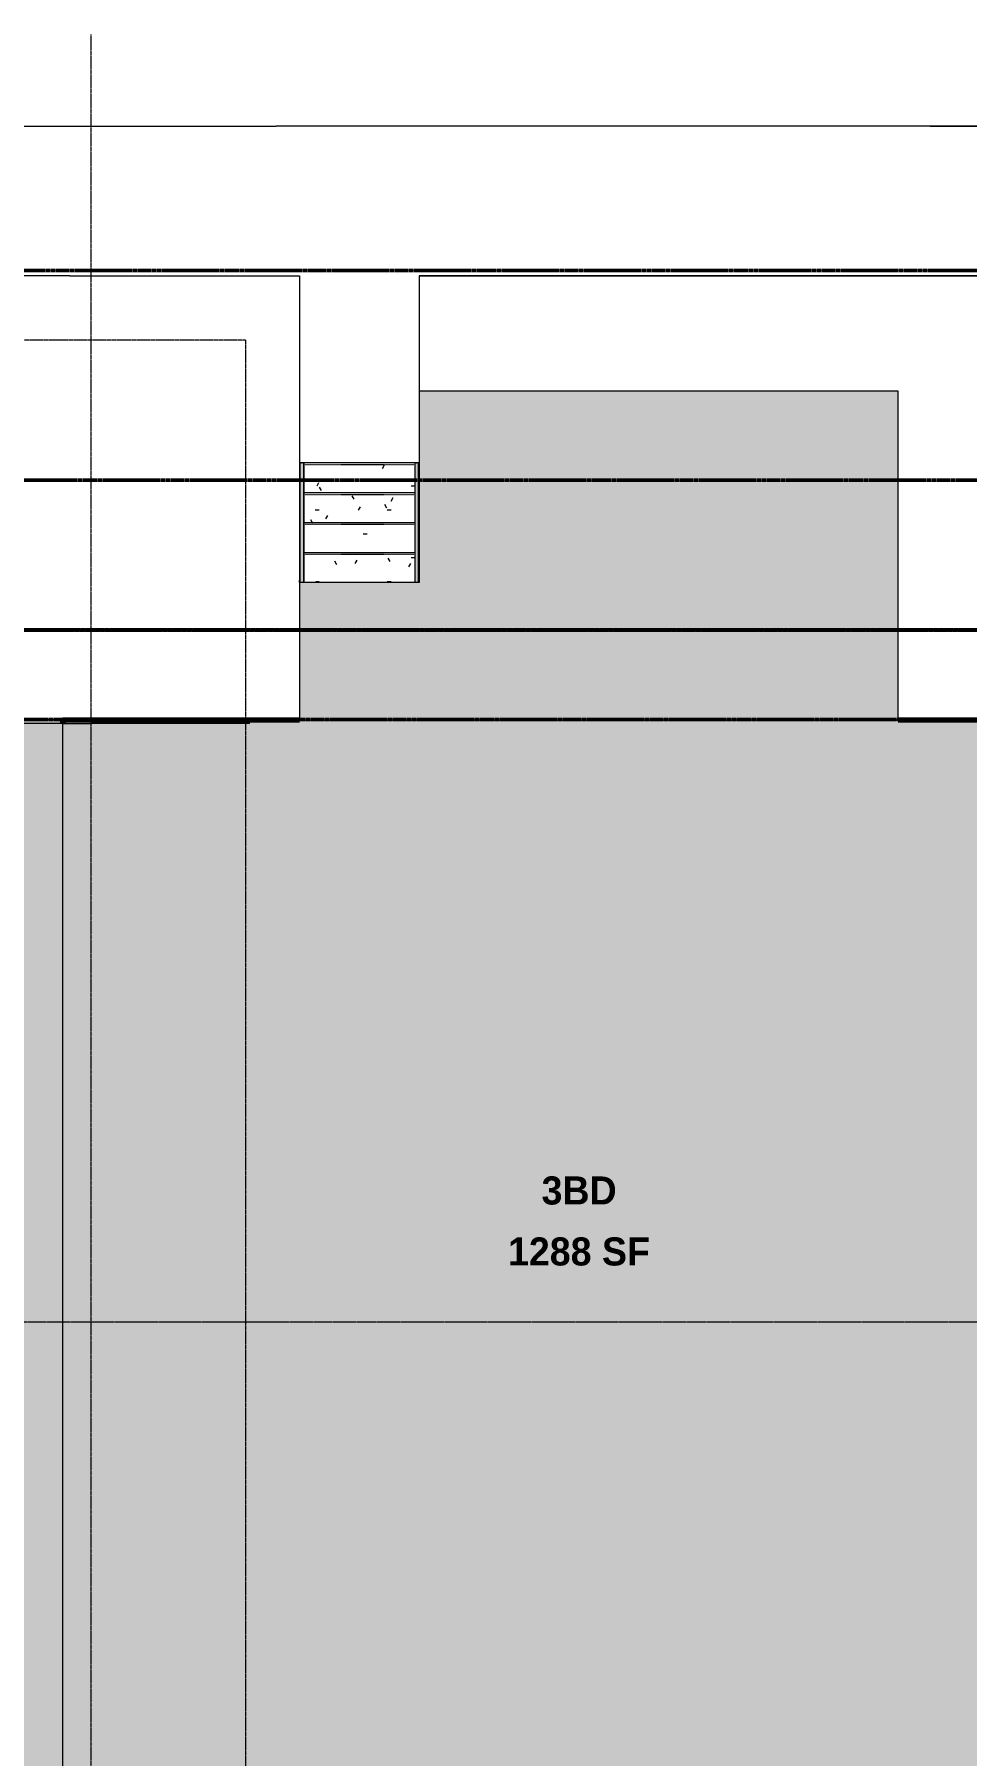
# Model space of a CAD drawing. Header units: inches. Extents: x -4294 to -464, y 9706 to 12475.
# Drawn here: x -1898 to -1525, y 11673 to 12363 of the extents above; entities that cross this region are included whole.
import ezdxf

# ---------------------------------------------------------------- set-up
doc = ezdxf.new("R2010")
doc.units = ezdxf.units.IN
doc.header["$MEASUREMENT"] = 0
for name, pattern in [('Aligning Line 1_8_', [0.25, 0.125, -0.125]), ('Double Dash 3_8_', [1, 0.375, -0.125, 0.125, -0.125, 0.125, -0.125]), ('Grid Line 1_2_', [0.875, 0.5, -0.125, 0.125, -0.125]), ('Overhead 1_16_', [0.101562, 0.0625, -0.039062])]:
    doc.linetypes.add(name, pattern=pattern)
for name, color, linetype, lineweight in [('0-1', 7, 'Continuous', 5), ('0-2', 133, 'Continuous', 13), ('0-5', 147, 'Aligning Line 1_8_', 9), ('A-AREA-1', 213, 'Continuous', 70), ('A-AREA-IDEN', 2, 'Continuous', 9), ('A-AREA-PATT-1', 50, 'Continuous', 9), ('A-FLOR-1', 10, 'Continuous', 5), ('A-FLOR-2', 133, 'Continuous', 13), ('A-FLOR-HRAL-1', 8, 'Continuous', 9), ('A-FLOR-HRAL-2', 53, 'Continuous', 9), ('A-FLOR-PATT-1', 31, 'Continuous', 9), ('C-PROP-LINE', 91, 'Double Dash 3_8_', 50), ('C-PROP-LINE-1', 250, 'Double Dash 3_8_', 50), ('C-TOPO', 7, 'Continuous', 9), ('G-ANNO-SYMB', 111, 'Aligning Line 1_8_', 9), ('G-ANNO-SYMB-1', 147, 'Aligning Line 1_8_', 9), ('S-GRID-1', 1, 'Grid Line 1_2_', 9), ('S-STRS', 31, 'Continuous', 9), ('S-STRS-3', 53, 'Continuous', 9), ('S-STRS-4', 53, 'Overhead 1_16_', 9)]:
    doc.layers.add(name, color=color, linetype=linetype, lineweight=lineweight)
doc.styles.add('Century Gothic_B', font='GOTHICB.TTF', dxfattribs={"height": 11.25})
pattern_1 = [(0, (0, 0), (38.4, 9.6), [1.584, -27.216, 1.584, -27.216, -153.6]), (0, (0, 0), (38.4, 9.6), [-57.6, 1.584, -56.016, 1.584, -27.216, -67.2]), (0, (0, 0), (38.4, 9.6), [-144, 1.584, -17.616, 1.584, -46.416]), (120, (14.4, 4.8), (-27.513844, 28.4553755), [1.584, -27.216, 1.584, -27.216, -153.6]), (120, (14.4, 4.8), (-27.513844, 28.4553755), [-57.6, 1.584, -56.016, 1.584, -27.216, -67.2]), (120, (14.4, 4.8), (-27.513844, 28.4553755), [-144, 1.584, -17.616, 1.584, -46.416]), (240, (19.2, 24), (-10.886156, -38.0553755), [1.584, -27.216, 1.584, -27.216, -153.6]), (240, (19.2, 24), (-10.886156, -38.0553755), [-57.6, 1.584, -56.016, 1.584, -27.216, -67.2]), (240, (19.2, 24), (-10.886156, -38.0553755), [-144, 1.584, -17.616, 1.584, -46.416])]

# ---------------------------------------------------------------- blocks, each defined once
blk = doc.blocks.new('Top Rail Type - Top Rail_Internal_-1670796-FLOOR PLAN - 1ST FLOOR')
at = {"layer": 'A-FLOR-HRAL-1'}
blk.add_hatch(color=256, dxfattribs=at).paths.add_polyline_path([(-1790.92, 12143.6), (-1790.84, 12143.6), (-1790.84, 12191.6), (-1791.01, 12191.6), (-1791.01, 12143.6)], flags=0)
at = {"layer": 'A-FLOR-HRAL-2'}
for p, q in [((-1791.67, 12191.6), (-1791.67, 12143.6)), ((-1790.17, 12143.6), (-1790.17, 12191.6))]:
    blk.add_line(p, q, dxfattribs=at)
at = {"layer": 'A-FLOR-HRAL-2', "flags": 128}
for points in [[(-1791.01, 12191.6), (-1790.92, 12191.6), (-1790.84, 12191.6)], [(-1790.84, 12143.6), (-1790.92, 12143.6), (-1791.01, 12143.6)]]:
    blk.add_lwpolyline(points, dxfattribs=at)
blk = doc.blocks.new('Top Rail Type - Top Rail_Internal_-V3-FLOOR PLAN - 1ST FLOOR')
at = {"layer": 'A-FLOR-HRAL-1'}
h = blk.add_hatch(color=256, dxfattribs=at)
h.paths.add_polyline_path([(-1791.67, 12143.6), (-1791.01, 12143.6), (-1791.01, 12191.6), (-1791.67, 12191.6), (-1791.67, 12144.57)], flags=0)
h.paths.add_polyline_path([(-1790.84, 12143.6), (-1790.17, 12143.6), (-1790.17, 12191.6), (-1790.84, 12191.6), (-1790.84, 12144.5)], flags=0)
at = {"layer": 'A-FLOR-HRAL-2'}
for p, q in [((-1790.17, 12191.6), (-1791.67, 12191.6)), ((-1791.67, 12191.6), (-1791.67, 12143.6)), ((-1790.17, 12191.6), (-1790.17, 12143.6)), ((-1790.17, 12143.6), (-1791.67, 12143.6))]:
    blk.add_line(p, q, dxfattribs=at)
blk = doc.blocks.new('Top Rail Type - Top Rail_Internal_-1670807-FLOOR PLAN - 1ST FLOOR')
at = {"layer": 'A-FLOR-HRAL-1'}
blk.add_hatch(color=256, dxfattribs=at).paths.add_polyline_path([(-1744.92, 12143.6), (-1744.84, 12143.6), (-1744.84, 12191.6), (-1745.01, 12191.6), (-1745.01, 12143.6)], flags=0)
at = {"layer": 'A-FLOR-HRAL-2'}
for p, q in [((-1745.67, 12191.6), (-1745.67, 12143.6)), ((-1744.17, 12143.6), (-1744.17, 12191.6))]:
    blk.add_line(p, q, dxfattribs=at)
at = {"layer": 'A-FLOR-HRAL-2', "flags": 128}
for points in [[(-1745.01, 12191.6), (-1744.92, 12191.6), (-1744.84, 12191.6)], [(-1744.84, 12143.6), (-1744.92, 12143.6), (-1745.01, 12143.6)]]:
    blk.add_lwpolyline(points, dxfattribs=at)
blk = doc.blocks.new('Top Rail Type - Top Rail_Internal_-V4-FLOOR PLAN - 1ST FLOOR')
at = {"layer": 'A-FLOR-HRAL-1'}
h = blk.add_hatch(color=256, dxfattribs=at)
h.paths.add_polyline_path([(-1745.67, 12143.6), (-1745.01, 12143.6), (-1745.01, 12191.6), (-1745.67, 12191.6), (-1745.67, 12144.1)], flags=0)
h.paths.add_polyline_path([(-1744.17, 12143.6), (-1744.17, 12191.6), (-1744.84, 12191.6), (-1744.84, 12143.6)], flags=0)
at = {"layer": 'A-FLOR-HRAL-2'}
for p, q in [((-1744.17, 12191.6), (-1745.67, 12191.6)), ((-1745.67, 12191.6), (-1745.67, 12143.6)), ((-1744.17, 12191.6), (-1744.17, 12143.6)), ((-1744.17, 12143.6), (-1745.67, 12143.6))]:
    blk.add_line(p, q, dxfattribs=at)
blk = doc.blocks.new('CTR - 2nd Phase_rvt-1-FLOOR PLAN - 1ST FLOOR')
at = {"layer": 'A-AREA-PATT-1'}
blk.add_hatch(color=256, dxfattribs=at).paths.add_polyline_path([(-1514.72, 11646.99), (-1466.72, 11646.99), (-1466.72, 12088.59), (-1886.72, 12088.59), (-1886.72, 11646.99), (-1845.37, 11646.99)], flags=0)
at = {"layer": 'A-FLOR-1'}
h = blk.add_hatch(color=256, dxfattribs=at)
h.paths.add_polyline_path([(-1941.22, 9897.39), (-1933.32, 9897.39), (-1933.32, 12087.19), (-1886.72, 12087.19), (-1886.72, 12088.59), (-1941.22, 12088.59), (-1941.22, 10038.34)], flags=0)
h.paths.add_polyline_path([(-674.91, 10470.89), (-626.72, 10470.89), (-626.72, 10473.39), (-583.07, 10473.39), (-583.07, 10521.14), (-626.72, 10521.14), (-626.72, 10518.64), (-751.71, 10518.64), (-751.71, 10473.39), (-674.91, 10473.39)], flags=0)
h.paths.add_polyline_path([(-674.91, 10816.49), (-626.72, 10816.49), (-626.72, 10818.99), (-583.07, 10818.99), (-583.07, 10866.74), (-626.72, 10866.74), (-626.72, 10864.24), (-751.71, 10864.24), (-751.71, 10818.99), (-674.91, 10818.99)], flags=0)
h.paths.add_polyline_path([(-674.91, 11258.15), (-626.72, 11258.15), (-626.72, 11260.65), (-583.07, 11260.65), (-583.07, 11308.15), (-626.72, 11308.15), (-626.72, 11305.65), (-751.71, 11305.65), (-751.71, 11260.4), (-674.91, 11260.4)], flags=0)
h.paths.add_polyline_path([(-626.72, 11576.94), (-626.72, 11579.44), (-583.07, 11579.44), (-583.07, 11626.94), (-626.72, 11626.94), (-626.72, 11624.44), (-751.71, 11624.44), (-751.71, 11576.94), (-737.32, 11576.94)], flags=0)
h.paths.add_polyline_path([(-626.72, 12087.19), (-626.72, 12088.59), (-806.72, 12088.59), (-806.72, 12087.19), (-682.72, 12087.19)], flags=0)
h.paths.add_polyline_path([(-1424.72, 12088.59), (-1150.72, 12088.59), (-1150.72, 12136.59), (-1214.72, 12136.59), (-1214.72, 12160.59), (-1424.72, 12160.59), (-1424.72, 12114.25)], flags=0)
at = {"layer": 'A-FLOR-PATT-1'}
h = blk.add_hatch(dxfattribs=at)
h.set_pattern_fill('FP_1', color=256, style=0, pattern_type=2)
h.set_pattern_definition([(180, (-1614.513, 9909.789), (-5e-16, -4), []), (270, (-1614.513, 9909.789), (8, -8), [4, -28]), (270, (-1630.513, 9905.789), (8, -8), [4, -28])])
h.paths.add_polyline_path([(-1586.72, 9916.4), (-1586.72, 9974.19), (-1334.35, 9974.19), (-1334.35, 10050.99), (-1802.72, 10050.99), (-1802.72, 9916.4)], flags=0)
h.paths.add_polyline_path([(-779.95, 10281.39), (-674.91, 10281.39), (-674.91, 10473.39), (-751.71, 10473.39), (-751.71, 10626.99), (-674.91, 10626.99), (-674.91, 10818.99), (-751.71, 10818.99), (-751.71, 11068.4), (-674.91, 11068.4), (-674.91, 11260.4), (-751.71, 11260.4), (-751.71, 11627.15), (-674.91, 11627.15), (-674.91, 11819.15), (-806.72, 11819.15), (-806.72, 10281.39), (-790.17, 10281.39)], flags=0)
h.paths.add_polyline_path([(-1265.12, 10821.49), (-1265.12, 10934.19), (-1418.72, 10934.19), (-1418.72, 10821.49)], flags=0)
h.paths.add_polyline_path([(-1687.52, 10821.49), (-1495.52, 10821.49), (-1495.52, 10934.19), (-1687.52, 10934.19)], flags=0)
h.paths.add_polyline_path([(-1465.13, 11164.59), (-1322.72, 11164.59), (-1322.72, 11277.29), (-1514.72, 11277.29), (-1514.72, 11164.59)], flags=0)
h.paths.add_polyline_path([(-1685.65, 12088.59), (-1551.92, 12088.59), (-1551.92, 12220.4), (-1743.92, 12220.4), (-1743.92, 12143.6), (-1791.92, 12143.6), (-1791.92, 12088.59)], flags=0)
h.paths.add_polyline_path([(-682.72, 12088.59), (-682.72, 12220.4), (-874.72, 12220.4), (-874.72, 12088.59), (-806.72, 12088.59)], flags=0)
h = blk.add_hatch(dxfattribs=at)
h.set_pattern_fill('FP_2', color=256, style=0, pattern_type=2)
h.set_pattern_definition([(0, (0, 0), (19.2, 4.8), [1.584, -12.816, 1.584, -12.816, -76.8]), (0, (0, 0), (19.2, 4.8), [-28.8, 1.584, -27.216, 1.584, -12.816, -33.6]), (0, (0, 0), (19.2, 4.8), [-72, 1.584, -8.016, 1.584, -22.416]), (120, (7.2, 2.4), (-13.756922, 14.2276878), [1.584, -12.816, 1.584, -12.816, -76.8]), (120, (7.2, 2.4), (-13.756922, 14.2276878), [-28.8, 1.584, -27.216, 1.584, -12.816, -33.6]), (120, (7.2, 2.4), (-13.756922, 14.2276878), [-72, 1.584, -8.016, 1.584, -22.416]), (240, (9.6, 12), (-5.443078, -19.0276878), [1.584, -12.816, 1.584, -12.816, -76.8]), (240, (9.6, 12), (-5.443078, -19.0276878), [-28.8, 1.584, -27.216, 1.584, -12.816, -33.6]), (240, (9.6, 12), (-5.443078, -19.0276878), [-72, 1.584, -8.016, 1.584, -22.416])])
h.paths.add_polyline_path([(-1724.64, 9891.19), (-1334.35, 9891.19), (-1334.35, 9974.19), (-1586.72, 9974.19), (-1586.72, 9916.4), (-1802.72, 9916.4), (-1802.72, 10050.99), (-1886.72, 10050.99), (-1886.72, 10821.49), (-1687.52, 10821.49), (-1687.52, 10934.19), (-1495.52, 10934.19), (-1495.52, 10821.49), (-1418.72, 10821.49), (-1418.72, 10934.19), (-1265.12, 10934.19), (-1265.12, 10821.49), (-1226.72, 10821.49), (-1226.72, 11277.29), (-1322.72, 11277.29), (-1322.72, 11164.59), (-1514.72, 11164.59), (-1514.72, 11277.29), (-1886.72, 11277.29), (-1886.72, 12087.19), (-1933.32, 12087.19), (-1933.32, 9891.19), (-1906.16, 9891.19)], flags=0)
h.paths.add_polyline_path([(-1255.52, 9903.13), (-626.72, 9921.96), (-626.72, 10470.89), (-674.91, 10470.89), (-674.91, 10281.39), (-806.72, 10281.39), (-806.72, 10050.99), (-1255.52, 10050.99), (-1255.52, 9923.39)], flags=0)
h.paths.add_polyline_path([(-626.72, 10518.64), (-626.72, 10816.49), (-674.91, 10816.49), (-674.91, 10626.99), (-751.71, 10626.99), (-751.71, 10518.64), (-629.56, 10518.64)], flags=0)
h.paths.add_polyline_path([(-626.72, 10864.24), (-626.72, 11258.15), (-674.91, 11258.15), (-674.91, 11068.4), (-751.71, 11068.4), (-751.71, 10864.24), (-628.55, 10864.24)], flags=0)
h.paths.add_polyline_path([(-626.72, 11305.65), (-626.72, 11576.94), (-751.71, 11576.94), (-751.71, 11305.65), (-670.1, 11305.65)], flags=0)
h.paths.add_polyline_path([(-626.72, 11624.44), (-626.72, 12087.19), (-806.72, 12087.19), (-806.72, 11819.15), (-674.91, 11819.15), (-674.91, 11627.15), (-751.71, 11627.15), (-751.71, 11624.44), (-673.04, 11624.44)], flags=0)
at = {"layer": 'S-STRS'}
h = blk.add_hatch(dxfattribs=at)
h.set_pattern_fill('FP_5', color=256, style=0, pattern_type=2)
h.set_pattern_definition(pattern_1)
h.paths.add_polyline_path([(-1790.17, 12179.6), (-1745.67, 12179.6), (-1745.67, 12191.6), (-1790.17, 12191.6), (-1790.17, 12181.25)], flags=0)
h.paths.add_polyline_path([(-1743.92, 12179.6), (-1743.92, 12191.6), (-1744.17, 12191.6), (-1744.17, 12179.6)], flags=0)
h.paths.add_polyline_path([(-1791.92, 12179.6), (-1791.67, 12179.6), (-1791.67, 12191.6), (-1791.92, 12191.6), (-1791.92, 12181.71)], flags=0)
h = blk.add_hatch(dxfattribs=at)
h.set_pattern_fill('FP_5', color=256, style=0, pattern_type=2)
h.set_pattern_definition(pattern_1)
h.paths.add_polyline_path([(-1791.92, 12167.6), (-1791.67, 12167.6), (-1791.67, 12179.6), (-1791.92, 12179.6), (-1791.92, 12169.06)], flags=0)
h.paths.add_polyline_path([(-1743.92, 12167.6), (-1743.92, 12179.6), (-1744.17, 12179.6), (-1744.17, 12167.6)], flags=0)
h.paths.add_polyline_path([(-1745.67, 12167.6), (-1745.67, 12179.6), (-1790.17, 12179.6), (-1790.17, 12167.6), (-1746.48, 12167.6)], flags=0)
h = blk.add_hatch(dxfattribs=at)
h.set_pattern_fill('FP_5', color=256, style=0, pattern_type=2)
h.set_pattern_definition(pattern_1)
h.paths.add_polyline_path([(-1791.92, 12155.6), (-1791.67, 12155.6), (-1791.67, 12167.6), (-1791.92, 12167.6), (-1791.92, 12155.77)], flags=0)
h.paths.add_polyline_path([(-1790.17, 12155.6), (-1745.67, 12155.6), (-1745.67, 12167.6), (-1790.17, 12167.6), (-1790.17, 12155.77)], flags=0)
h.paths.add_polyline_path([(-1744.17, 12155.6), (-1743.92, 12155.6), (-1743.92, 12167.6), (-1744.17, 12167.6), (-1744.17, 12155.77)], flags=0)
h = blk.add_hatch(dxfattribs=at)
h.set_pattern_fill('FP_5', color=256, style=0, pattern_type=2)
h.set_pattern_definition(pattern_1)
h.paths.add_polyline_path([(-1743.92, 12143.6), (-1743.92, 12155.6), (-1744.17, 12155.6), (-1744.17, 12143.6)], flags=0)
h.paths.add_polyline_path([(-1780.37, 12143.6), (-1745.67, 12143.6), (-1745.67, 12155.6), (-1790.17, 12155.6), (-1790.17, 12144.44), (-1787.38, 12144.2)], flags=0)
h.paths.add_polyline_path([(-1791.67, 12144.57), (-1791.67, 12155.6), (-1791.92, 12155.6), (-1791.92, 12144.59)], flags=0)
at = {"layer": 'A-AREA-1'}
for p, q in [((-1886.72, 12088.59), (-1791.92, 12088.59)), ((-1886.72, 12088.59), (-1886.72, 12087.19)), ((-1886.72, 12087.19), (-1886.72, 12088.59)), ((-1551.92, 12088.59), (-1274.72, 12088.59))]:
    blk.add_line(p, q, dxfattribs=at)
at = {"layer": 'A-FLOR-2'}
for p, q in [((-1551.92, 12220.4), (-1743.92, 12220.4)), ((-1743.92, 12220.4), (-1743.92, 12143.6)), ((-1551.92, 12088.59), (-1551.92, 12220.4)), ((-1791.67, 12143.6), (-1791.92, 12143.6)), ((-1791.92, 12143.6), (-1791.92, 12088.59)), ((-1745.67, 12143.6), (-1790.17, 12143.6)), ((-1743.92, 12143.6), (-1744.17, 12143.6)), ((-1791.92, 12088.59), (-1941.22, 12088.59)), ((-1791.92, 12088.59), (-1551.92, 12088.59)), ((-1424.72, 12088.59), (-1551.92, 12088.59)), ((-1886.72, 12087.19), (-1933.32, 12087.19)), ((-1886.72, 11277.29), (-1886.72, 12087.19))]:
    blk.add_line(p, q, dxfattribs=at)
at = {"layer": 'S-STRS-3'}
for p, q in [((-1791.67, 12191.6), (-1791.92, 12191.6)), ((-1791.92, 12191.6), (-1791.92, 12179.6)), ((-1745.67, 12191.6), (-1790.17, 12191.6)), ((-1743.92, 12191.6), (-1744.17, 12191.6)), ((-1791.92, 12179.6), (-1791.92, 12167.6)), ((-1791.67, 12179.6), (-1791.92, 12179.6)), ((-1745.67, 12179.6), (-1790.17, 12179.6)), ((-1743.92, 12179.6), (-1744.17, 12179.6)), ((-1791.92, 12167.6), (-1791.92, 12155.6)), ((-1791.67, 12167.6), (-1791.92, 12167.6)), ((-1745.67, 12167.6), (-1790.17, 12167.6)), ((-1743.92, 12167.6), (-1744.17, 12167.6)), ((-1791.92, 12155.6), (-1791.92, 12144.59)), ((-1791.67, 12155.6), (-1791.92, 12155.6)), ((-1745.67, 12155.6), (-1790.17, 12155.6)), ((-1743.92, 12155.6), (-1744.17, 12155.6))]:
    blk.add_line(p, q, dxfattribs=at)
at = {"layer": 'S-STRS-4'}
for p, q in [((-1791.67, 12190.85), (-1791.92, 12190.85)), ((-1745.67, 12190.85), (-1790.17, 12190.85)), ((-1743.92, 12190.85), (-1744.17, 12190.85)), ((-1791.67, 12178.85), (-1791.92, 12178.85)), ((-1745.67, 12178.85), (-1790.17, 12178.85)), ((-1743.92, 12178.85), (-1744.17, 12178.85)), ((-1791.67, 12166.85), (-1791.92, 12166.85)), ((-1745.67, 12166.85), (-1790.17, 12166.85)), ((-1743.92, 12166.85), (-1744.17, 12166.85)), ((-1791.67, 12154.85), (-1791.92, 12154.85)), ((-1745.67, 12154.85), (-1790.17, 12154.85)), ((-1743.92, 12154.85), (-1744.17, 12154.85))]:
    blk.add_line(p, q, dxfattribs=at)
at = {"layer": '0-2'}
for name in ['Top Rail Type - Top Rail_Internal_-1670796-FLOOR PLAN - 1ST FLOOR', 'Top Rail Type - Top Rail_Internal_-V3-FLOOR PLAN - 1ST FLOOR', 'Top Rail Type - Top Rail_Internal_-1670807-FLOOR PLAN - 1ST FLOOR', 'Top Rail Type - Top Rail_Internal_-V4-FLOOR PLAN - 1ST FLOOR']:
    blk.add_blockref(name, (0, 0), dxfattribs=at)
blk = doc.blocks.new('CTR - 1st Phase - Unit Layouts_rvt-1-FLOOR PLAN - 1ST FLOOR')
at = {"layer": 'G-ANNO-SYMB-1'}
for q in [(-4009.53, 12240.75), (-1813.52, 9846.28)]:
    blk.add_line((-1813.52, 12240.75), q, dxfattribs=at)
blk = doc.blocks.new('CTR  - Topography_rvt-1-FLOOR PLAN - 1ST FLOOR')
at = {"layer": 'C-TOPO'}
for p, q in [((-1969.56, 12326.59), (-1880.63, 12326.59)), ((-1969.56, 12326.59), (-1880.63, 12326.59)), ((-1880.63, 12326.59), (-1801.16, 12326.59)), ((-1880.63, 12326.59), (-1801.16, 12326.59)), ((-1539.12, 12326.59), (-1801.16, 12326.59)), ((-1539.12, 12326.59), (-1801.16, 12326.59)), ((-1167.86, 12326.59), (-1539.12, 12326.59)), ((-1539.12, 12326.59), (-1167.86, 12326.59)), ((-1883.94, 12266.59), (-1975.59, 12266.59)), ((-1883.94, 12266.59), (-1975.59, 12266.59)), ((-1883.94, 12266.59), (-1802.03, 12266.59)), ((-1883.94, 12266.59), (-1802.03, 12266.59)), ((-1802.03, 12266.59), (-1791.92, 12266.59)), ((-1802.03, 12266.59), (-1791.92, 12266.59)), ((-1791.92, 12266.59), (-1791.92, 12191.6)), ((-1791.92, 12266.59), (-1791.92, 12191.6)), ((-1531.97, 12266.59), (-1743.92, 12266.59)), ((-1743.92, 12266.59), (-1743.92, 12220.4)), ((-1743.92, 12266.59), (-1531.97, 12266.59)), ((-1743.92, 12266.59), (-1743.92, 12220.4)), ((-1531.97, 12266.59), (-1424.72, 12266.59)), ((-1424.72, 12266.59), (-1531.97, 12266.59)), ((-1791.92, 12144.59), (-1791.92, 12143.6)), ((-1791.92, 12143.6), (-1791.92, 12144.59)), ((-1886.72, 12087.19), (-1875.3, 12087.19)), ((-1811.82, 12087.19), (-1875.3, 12087.19))]:
    blk.add_line(p, q, dxfattribs=at)
blk = doc.blocks.new('Family - ___-1878357-FLOOR PLAN - 1ST FLOOR')
at = {"layer": 'C-PROP-LINE-1'}
for p, q in [((-3989.61, 12268.69), (-629.56, 12268.69)), ((-3929.52, 12184.69), (-712.51, 12184.69)), ((-3869.45, 12124.69), (-747.76, 12124.69))]:
    blk.add_line(p, q, dxfattribs=at)
blk = doc.blocks.new('Family - ___-1878392-FLOOR PLAN - 1ST FLOOR')
at = {"layer": 'C-PROP-LINE-1'}
blk.add_line((-3833.41, 12088.69), (-613.69, 12088.69), dxfattribs=at)
blk = doc.blocks.new('CTR - 1st Phase - Shell_rvt-1-FLOOR PLAN - 1ST FLOOR')
at = {"layer": 'S-GRID-1'}
blk.add_line((-464.45, 11847.19), (-4232.19, 11847.19), dxfattribs=at)
at = {"layer": '0-5'}
for name in ['Family - ___-1878357-FLOOR PLAN - 1ST FLOOR', 'Family - ___-1878392-FLOOR PLAN - 1ST FLOOR']:
    blk.add_blockref(name, (0, 0), dxfattribs=at)
blk = doc.blocks.new('Family - ___-1869111-FLOOR PLAN - 1ST FLOOR')
at = {"layer": 'C-PROP-LINE'}
blk.add_line((-1922.72, 12124.59), (-770.72, 12124.59), dxfattribs=at)

msp = doc.modelspace()

# ---------------------------------------------------------------- block references
at = {"layer": '0-1'}
msp.add_blockref('CTR - 2nd Phase_rvt-1-FLOOR PLAN - 1ST FLOOR', (0, 0), dxfattribs=at)

# ---------------------------------------------------------------- next in the draw order: linework, layer by layer
at = {"layer": 'G-ANNO-SYMB'}
msp.add_line((-1875.4984, 12363.358), (-1875.4984, 9706.2403), dxfattribs=at)

# ---------------------------------------------------------------- next in the draw order: block references
at = {"layer": '0-1'}
for name in ['CTR - 1st Phase - Shell_rvt-1-FLOOR PLAN - 1ST FLOOR', 'CTR  - Topography_rvt-1-FLOOR PLAN - 1ST FLOOR', 'CTR - 1st Phase - Unit Layouts_rvt-1-FLOOR PLAN - 1ST FLOOR']:
    msp.add_blockref(name, (0, 0), dxfattribs=at)
at = {"layer": 'C-PROP-LINE'}
msp.add_blockref('Family - ___-1869111-FLOOR PLAN - 1ST FLOOR', (0, 0), dxfattribs=at)

# ---------------------------------------------------------------- next in the draw order: texts
at = {"layer": 'A-AREA-IDEN', "char_height": 11.25, "attachment_point": 1, "style": 'Century Gothic_B'}
for s, insert, width in [('3BD', (-1694.8549, 11905.5727), 35.98125), ('1288 SF', (-1708.2958, 11881.1151), 68.55375)]:
    msp.add_mtext(s, dxfattribs=dict(at, insert=insert, width=width))

doc.saveas('drawing.dxf')
